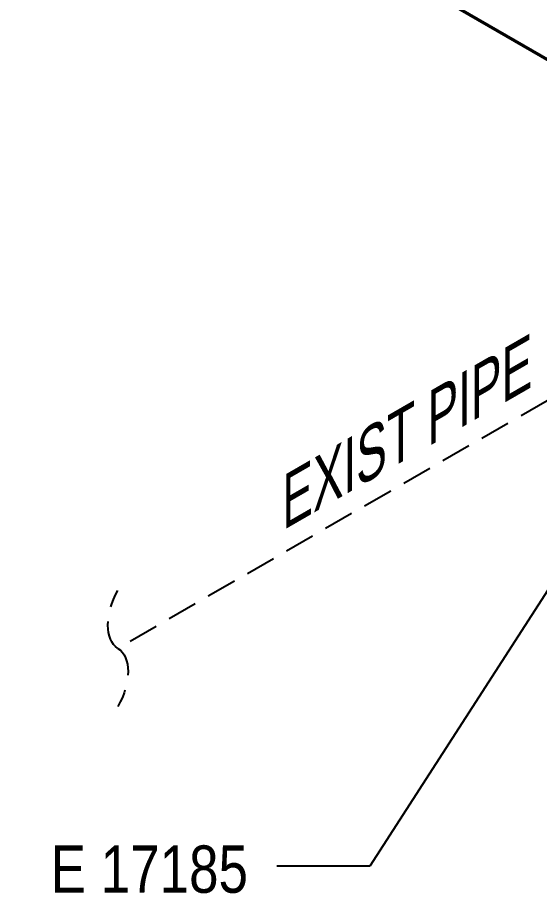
# Model space of a CAD drawing. Header units: millimetres. Extents: x 0 to 594, y 0 to 420.
# Drawn here: x 290.42 to 317.96, y 296.56 to 342.81 of the extents above; entities that cross this region are included whole.
import ezdxf
from ezdxf import colors
from ezdxf.entities.mleader import LeaderData, LeaderLine
from ezdxf.math import Vec2, Vec3

# ---------------------------------------------------------------- set-up
doc = ezdxf.new("R2010")
doc.units = ezdxf.units.MM
doc.header["$LTSCALE"] = 0.25
doc.linetypes.add('DASHED2', pattern=[9.525, 6.35, -3.175])
doc.layers.add('주석', color=7, linetype='Continuous')
doc.layers.add('치수', color=1, linetype='Continuous')
doc.layers.add('파이프 작은 보어', color=30, linetype='Continuous', lineweight=50)
doc.styles.add('AdskIsoAnnotation', font='arial.ttf', dxfattribs={"width": 0.8, "height": 1})
doc.styles.add('AdskIsoMetric', font='arial.ttf', dxfattribs={"width": 0.8, "height": 2.5})
doc.styles.add('AdskIsoMetric-30', font='arial.ttf', dxfattribs={"width": 0.8, "height": 2.5})
doc.styles.add('AdskIsoMetric30', font='arial.ttf', dxfattribs={"width": 0.8, "oblique": 30, "height": 2.5})
doc.styles.get("Standard").update_dxf_attribs({"font": 'arial.ttf'})
doc.dimstyles.new('AdskIsoMetric', dxfattribs={"dimtxt": 2.5, "dimasz": 2.5, "dimexe": 1, "dimexo": 2, "dimgap": 0.8, "dimtad": 1, "dimdec": 0, "dimrnd": 1, "dimzin": 0, "dimdsep": 46, "dimtxsty": 'AdskIsoMetric', "dimcen": 0, "dimclrt": 7, "dimadec": 0, "dimazin": 0, "dimtfac": 1, "dimtdec": 0, "dimtmove": 1, "dimatfit": 3, "dimfxl": 0, "dimfrac": 2, "dimtolj": 1, "dimtzin": 0, "dimarcsym": 0})

# ---------------------------------------------------------------- blocks, each defined once
blk = doc.blocks.new('*D24')
at = {"layer": 'Defpoints', "color": 0}
for p in [(250.114, 380), (333.972, 346.585), (333.972, 331.585)]:
    blk.add_point(p, dxfattribs=at)
at = {"layer": '치수', "color": 0, "lineweight": -2}
for p, q in [((250.114, 382.31), (250.114, 396.155)), ((252.279, 393.75), (331.806, 347.835)), ((333.972, 333.894), (333.972, 347.74))]:
    blk.add_line(p, q, dxfattribs=at)
at = {"layer": '치수', "color": 0}
for points in [[(252.487, 394.111), (252.07, 393.389), (250.114, 395)], [(332.015, 348.196), (331.598, 347.474), (333.972, 346.585)]]:
    blk.add_solid(points, dxfattribs=at)
at = {"layer": '치수', "color": 7, "insert": (292.043, 373.409), "char_height": 2.5, "attachment_point": 5, "rotation": 330, "style": 'AdskIsoMetric-30'}
blk.add_mtext('\\A1;2134', dxfattribs=at)

msp = doc.modelspace()

# ---------------------------------------------------------------- linework, layer by layer
at = {"color": 0, "linetype": 'DASHED2', "lineweight": -2, "extrusion": (0.707107, -0.408248, -0.57735)}
for p, q in [((328.668, 328.523), (295.719, 309.5)), ((295.719, 306.438), (295.719, 306.438))]:
    msp.add_line(p, q, dxfattribs=at)
at = {"linetype": 'DASHED2', "extrusion": (0, 0, -1)}
for centre, major_axis, start_param, end_param in [((297.111, 311.834), (-1.359, -2.355), 0.024424, 1.546372), ((294.326, 307.164), (-1.36, -2.355), 3.166366, 4.687616)]:
    msp.add_ellipse(centre, major_axis=major_axis, ratio=0.57735, start_param=start_param, end_param=end_param, dxfattribs=at)
at = {"layer": '파이프 작은 보어'}
msp.add_lwpolyline([(255.417, 376.938), (328.668, 334.647)], dxfattribs=at)

# ---------------------------------------------------------------- texts
at = {"layer": '주석', "style": 'AdskIsoAnnotation', "width": 0.8}
msp.add_text('E 17185', height=2.5, dxfattribs=at).set_placement((292.17, 296.594))
at = {"layer": '치수', "color": 7, "style": 'AdskIsoMetric30', "oblique": 30, "width": 0.8}
msp.add_text('EXIST PIPE', height=2.5, rotation=30, dxfattribs=at).set_placement((304.395, 315.708))

# ---------------------------------------------------------------- dimensions: what is measured, and where the dimension line sits
at = {"layer": '치수'}
dim = msp.add_linear_dim(base=(333.972, 346.585), p1=(250.114, 380), p2=(333.972, 331.585), angle=330, text='2134', dimstyle='AdskIsoMetric', override={"dimtad": 0, "dimlfac": 22.03625, "dimtxsty": 'AdskIsoMetric-30', "dimse1": 0, "dimse2": 0, "dimsd1": 0, "dimsd2": 0, "dimtmove": 1}, dxfattribs=at)
dim.commit()
dim.dimension.update_dxf_attribs({"geometry": '*D24', "text_midpoint": (292.043, 373.409), "dimtype": 160})

# ---------------------------------------------------------------- leaders
at = {"layer": '주석'}
ml = msp.add_multileader_mtext('Standard', dxfattribs=at)
ml.set_content('')
ml.set_leader_properties()
ml.build(insert=Vec2(0, 0))
ml.multileader.update_dxf_attribs({"dogleg_length": 4.907, "arrow_head_size": 2.5})
ctx = ml.context
ctx.base_point, ctx.arrow_head_size = Vec3(304.093, 298), 2.5
notes = []
notes.append((ctx, [(0, (1, 1, 0), (309, 298), (-1, 0), 4.907, [(0, [(328.668, 328.523)], 0, [])])]))
ctx.mtext, ml.multileader.dxf.content_type = None, 0
for ctx, leaders in notes:
    for number, flags, end, landing, length, lines in leaders:
        leader = LeaderData()
        leader.index, (leader.has_last_leader_line, leader.has_dogleg_vector, leader.attachment_direction) = number, flags
        leader.last_leader_point, leader.dogleg_vector, leader.dogleg_length = Vec3(end), Vec3(landing), length
        for number, points, colour, breaks in lines:
            line = LeaderLine()
            line.index, line.vertices, line.color, line.breaks = number, Vec3.list(points), colors.encode_raw_color(colour), breaks
            leader.lines.append(line)
        ctx.leaders.append(leader)

doc.saveas('drawing.dxf')
